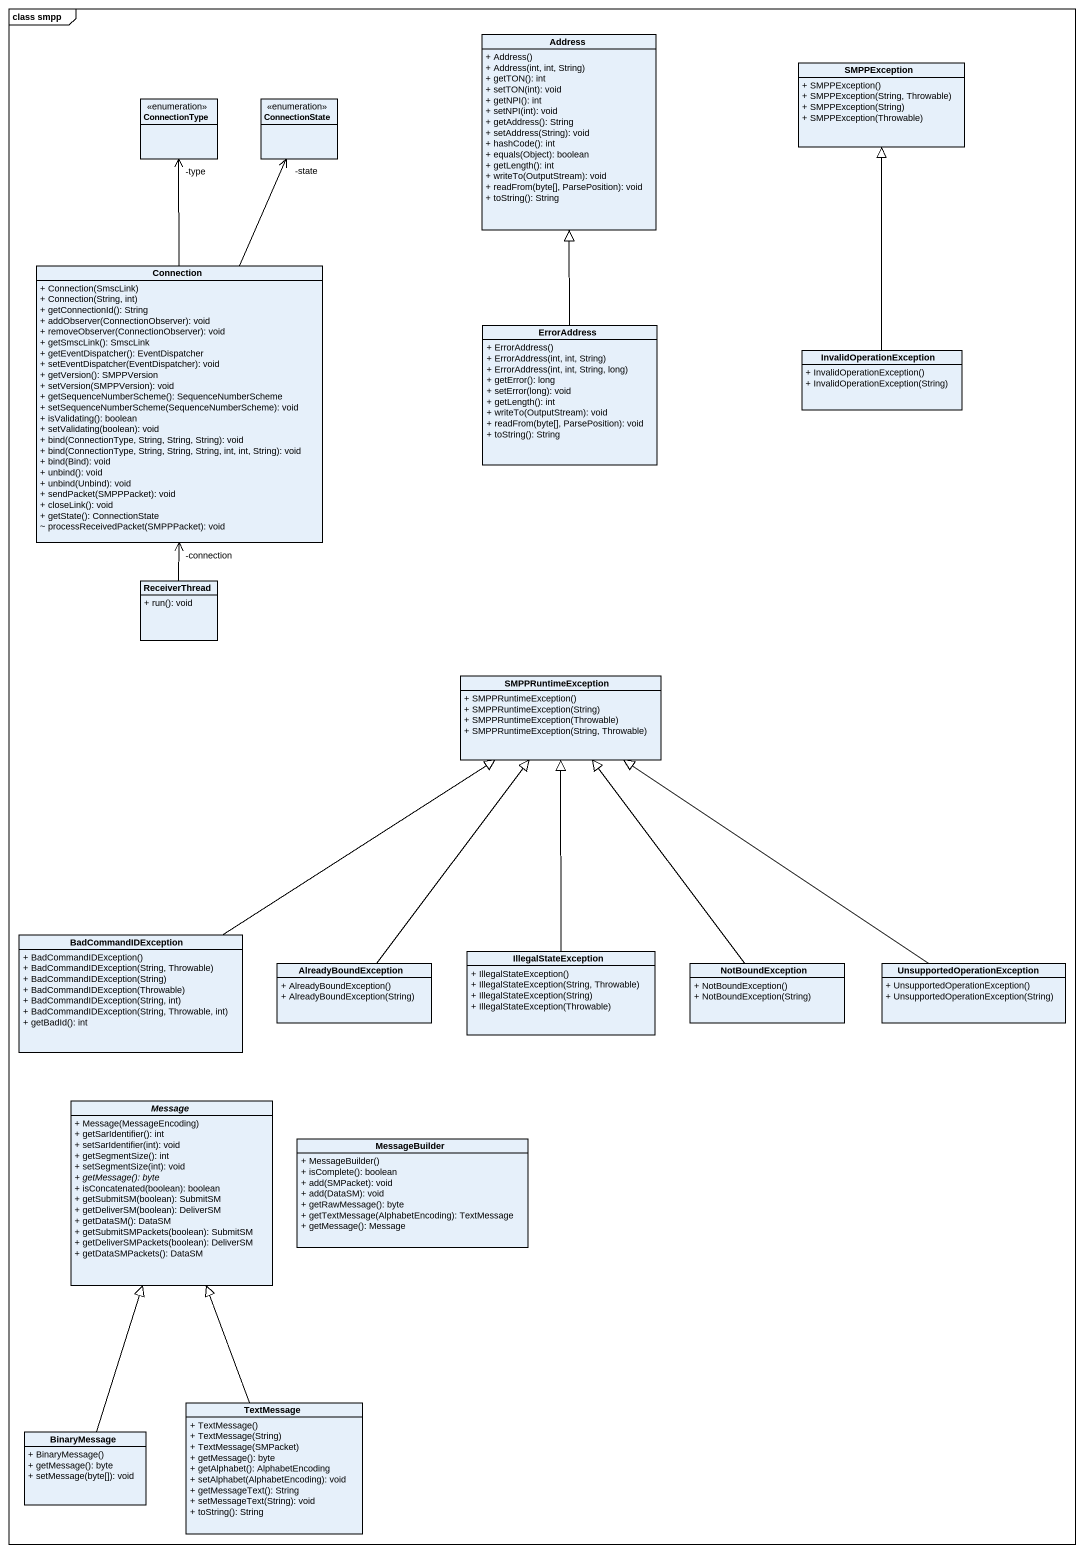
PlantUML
@startuml
mainframe class smpp
hide circle
hide empty members
skinparam classAttributeIconSize 0
class Address {
  + Address()
  + Address(int, int, String)
  + getTON(): int
  + setTON(int): void
  + getNPI(): int
  + setNPI(int): void
  + getAddress(): String
  + setAddress(String): void
  + hashCode(): int
  + equals(Object): boolean
  + getLength(): int
  + writeTo(OutputStream): void
  + readFrom(byte[], ParsePosition): void
  + toString(): String
}
class SMPPException {
  + SMPPException()
  + SMPPException(String, Throwable)
  + SMPPException(String)
  + SMPPException(Throwable)
}
enum ConnectionType
enum ConnectionState
class Connection {
  + Connection(SmscLink)
  + Connection(String, int)
  + getConnectionId(): String
  + addObserver(ConnectionObserver): void
  + removeObserver(ConnectionObserver): void
  + getSmscLink(): SmscLink
  + getEventDispatcher(): EventDispatcher
  + setEventDispatcher(EventDispatcher): void
  + getVersion(): SMPPVersion
  + setVersion(SMPPVersion): void
  + getSequenceNumberScheme(): SequenceNumberScheme
  + setSequenceNumberScheme(SequenceNumberScheme): void
  + isValidating(): boolean
  + setValidating(boolean): void
  + bind(ConnectionType, String, String, String): void
  + bind(ConnectionType, String, String, String, int, int, String): void
  + bind(Bind): void
  + unbind(): void
  + unbind(Unbind): void
  + sendPacket(SMPPPacket): void
  + closeLink(): void
  + getState(): ConnectionState
  ~ processReceivedPacket(SMPPPacket): void
}
class ErrorAddress {
  + ErrorAddress()
  + ErrorAddress(int, int, String)
  + ErrorAddress(int, int, String, long)
  + getError(): long
  + setError(long): void
  + getLength(): int
  + writeTo(OutputStream): void
  + readFrom(byte[], ParsePosition): void
  + toString(): String
}
class InvalidOperationException {
  + InvalidOperationException()
  + InvalidOperationException(String)
}
class ReceiverThread {
  + run(): void
}
class SMPPRuntimeException {
  + SMPPRuntimeException()
  + SMPPRuntimeException(String)
  + SMPPRuntimeException(Throwable)
  + SMPPRuntimeException(String, Throwable)
}
class BadCommandIDException {
  + BadCommandIDException()
  + BadCommandIDException(String, Throwable)
  + BadCommandIDException(String)
  + BadCommandIDException(Throwable)
  + BadCommandIDException(String, int)
  + BadCommandIDException(String, Throwable, int)
  + getBadId(): int
}
class IllegalStateException {
  + IllegalStateException()
  + IllegalStateException(String, Throwable)
  + IllegalStateException(String)
  + IllegalStateException(Throwable)
}
class AlreadyBoundException {
  + AlreadyBoundException()
  + AlreadyBoundException(String)
}
class NotBoundException {
  + NotBoundException()
  + NotBoundException(String)
}
class "UnsupportedOperationException" as UnsupportedOperationExceptio {
  + UnsupportedOperationException()
  + UnsupportedOperationException(String)
}
abstract class Message {
  + Message(MessageEncoding)
  + getSarIdentifier(): int
  + setSarIdentifier(int): void
  + getSegmentSize(): int
  + setSegmentSize(int): void
  {abstract} + getMessage(): byte
  + isConcatenated(boolean): boolean
  + getSubmitSM(boolean): SubmitSM
  + getDeliverSM(boolean): DeliverSM
  + getDataSM(): DataSM
  + getSubmitSMPackets(boolean): SubmitSM
  + getDeliverSMPackets(boolean): DeliverSM
  + getDataSMPackets(): DataSM
}
class MessageBuilder {
  + MessageBuilder()
  + isComplete(): boolean
  + add(SMPacket): void
  + add(DataSM): void
  + getRawMessage(): byte
  + getTextMessage(AlphabetEncoding): TextMessage
  + getMessage(): Message
}
class TextMessage {
  + TextMessage()
  + TextMessage(String)
  + TextMessage(SMPacket)
  + getMessage(): byte
  + getAlphabet(): AlphabetEncoding
  + setAlphabet(AlphabetEncoding): void
  + getMessageText(): String
  + setMessageText(String): void
  + toString(): String
}
class BinaryMessage {
  + BinaryMessage()
  + getMessage(): byte
  + setMessage(byte[]): void
}
Connection -up-> "-type" ConnectionType
Connection -up-> "-state" ConnectionState
ErrorAddress -up-|> Address
InvalidOperationException -up-|> SMPPException
ReceiverThread -up-> "-connection" Connection
BadCommandIDException -up-|> SMPPRuntimeException
IllegalStateException -up-|> SMPPRuntimeException
AlreadyBoundException -up-|> SMPPRuntimeException
NotBoundException -up-|> SMPPRuntimeException
UnsupportedOperationExceptio -up-|> SMPPRuntimeException
TextMessage -up-|> Message
BinaryMessage -up-|> Message
@enduml
